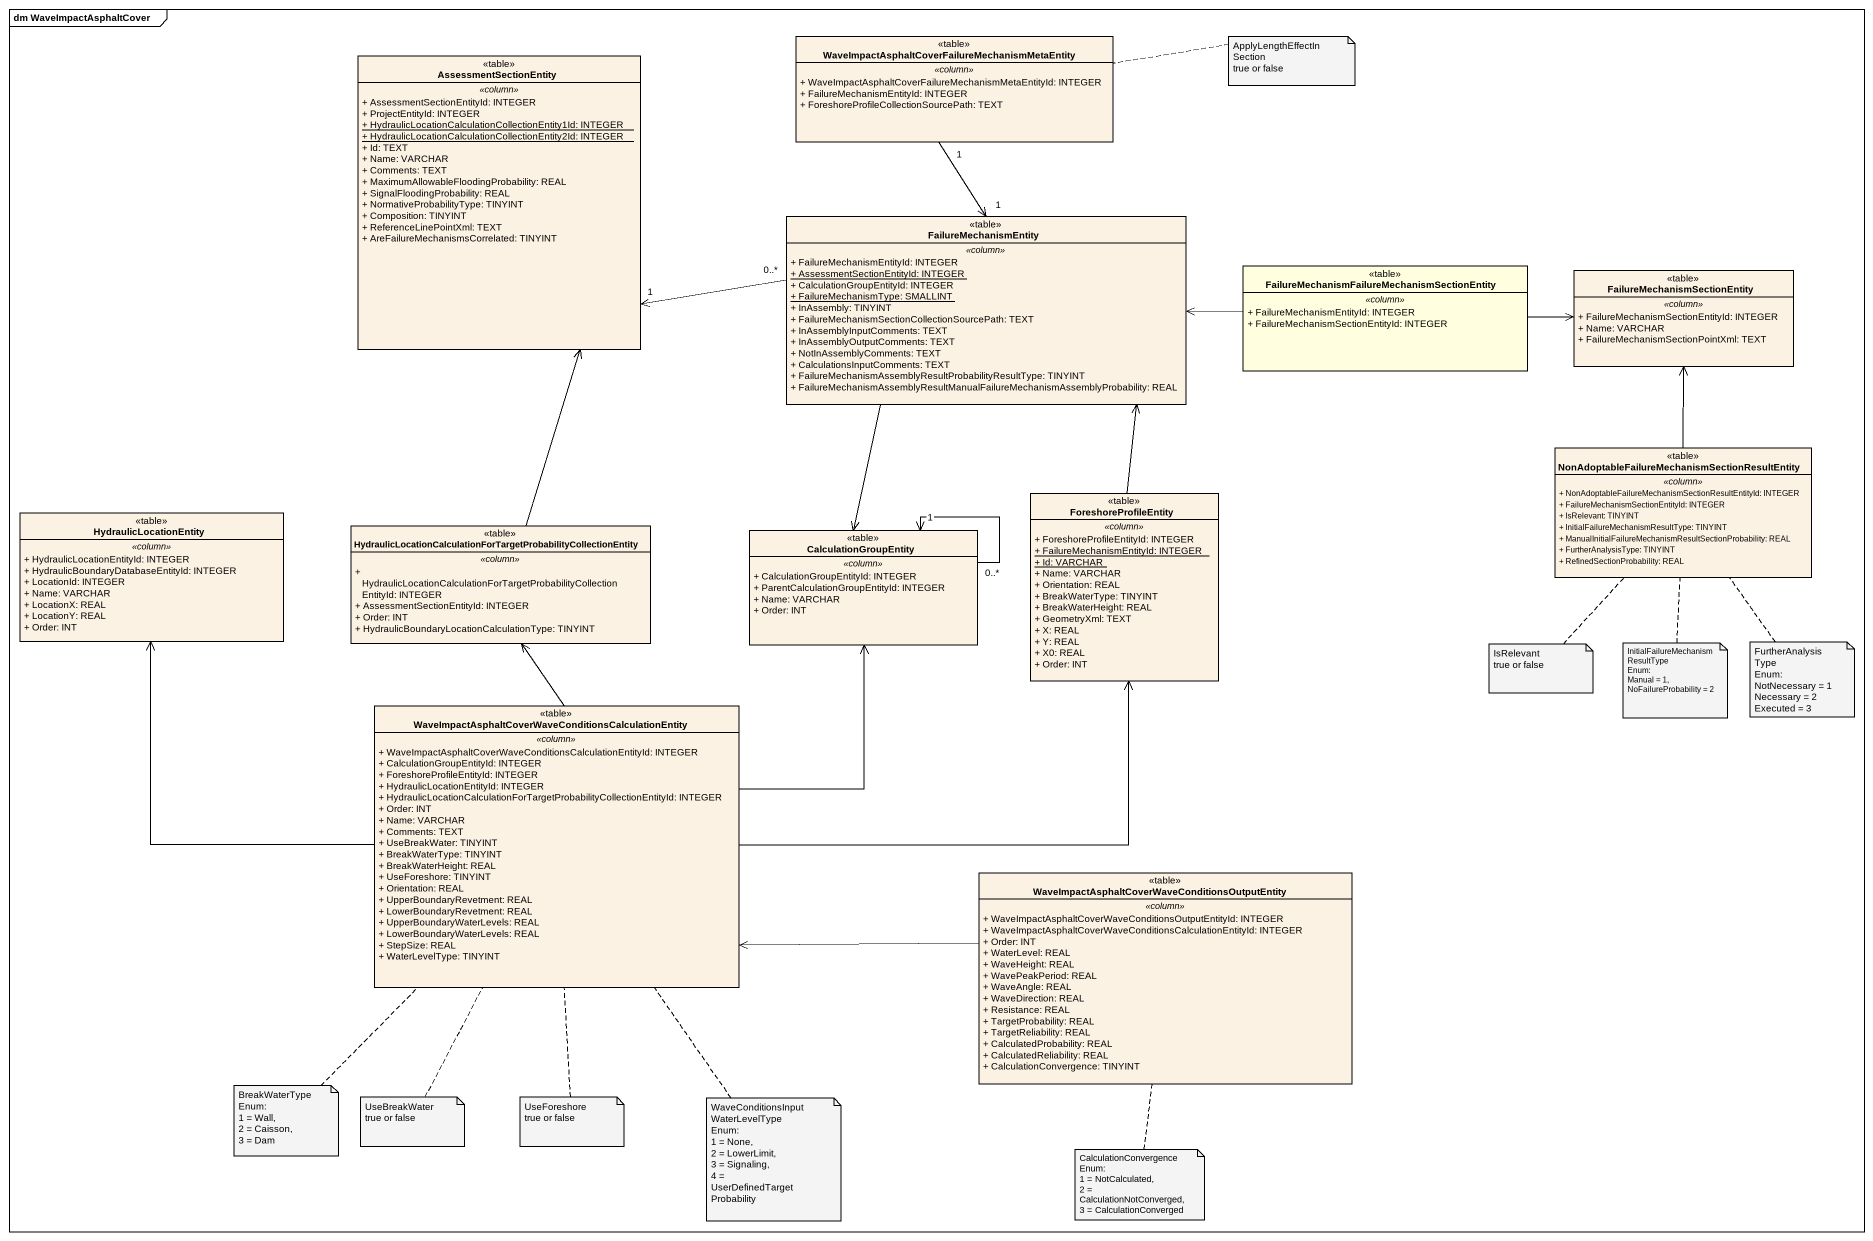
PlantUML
@startuml
mainframe dm WaveImpactAsphaltCover
hide circle
hide empty members
skinparam classAttributeIconSize 0
class AssessmentSectionEntity <<table>> #FCF2E3 {
  .. <<column>> ..
  + AssessmentSectionEntityId: INTEGER
  + ProjectEntityId: INTEGER
  {static} + HydraulicLocationCalculationCollectionEntity1Id: INTEGER
  {static} + HydraulicLocationCalculationCollectionEntity2Id: INTEGER
  + Id: TEXT
  + Name: VARCHAR
  + Comments: TEXT
  + MaximumAllowableFloodingProbability: REAL
  + SignalFloodingProbability: REAL
  + NormativeProbabilityType: TINYINT
  + Composition: TINYINT
  + ReferenceLinePointXml: TEXT
  + AreFailureMechanismsCorrelated: TINYINT
}
class "WaveImpactAsphaltCoverFailureMechanismMetaEntity" as WaveImpactAsphaltCoverFailur <<table>> #FCF2E3 {
  .. <<column>> ..
  + WaveImpactAsphaltCoverFailureMechanismMetaEntityId: INTEGER
  + FailureMechanismEntityId: INTEGER
  + ForeshoreProfileCollectionSourcePath: TEXT
}
class FailureMechanismEntity <<table>> #FCF2E3 {
  .. <<column>> ..
  + FailureMechanismEntityId: INTEGER
  {static} + AssessmentSectionEntityId: INTEGER
  + CalculationGroupEntityId: INTEGER
  {static} + FailureMechanismType: SMALLINT
  + InAssembly: TINYINT
  + FailureMechanismSectionCollectionSourcePath: TEXT
  + InAssemblyInputComments: TEXT
  + InAssemblyOutputComments: TEXT
  + NotInAssemblyComments: TEXT
  + CalculationsInputComments: TEXT
  + FailureMechanismAssemblyResultProbabilityResultType: TINYINT
  + FailureMechanismAssemblyResultManualFailureMechanismAssemblyProbability: REAL
}
class "FailureMechanismFailureMechanismSectionEntity" as FailureMechanismFailureMecha <<table>> #FFFFE0 {
  .. <<column>> ..
  + FailureMechanismEntityId: INTEGER
  + FailureMechanismSectionEntityId: INTEGER
}
class "FailureMechanismSectionEntity" as FailureMechanismSectionEntit <<table>> #FCF2E3 {
  .. <<column>> ..
  + FailureMechanismSectionEntityId: INTEGER
  + Name: VARCHAR
  + FailureMechanismSectionPointXml: TEXT
}
class "NonAdoptableFailureMechanismSectionResultEntity" as NonAdoptableFailureMechanism <<table>> #FCF2E3 {
  .. <<column>> ..
  + NonAdoptableFailureMechanismSectionResultEntityId: INTEGER
  + FailureMechanismSectionEntityId: INTEGER
  + IsRelevant: TINYINT
  + InitialFailureMechanismResultType: TINYINT
  + ManualInitialFailureMechanismResultSectionProbability: REAL
  + FurtherAnalysisType: TINYINT
  + RefinedSectionProbability: REAL
}
class HydraulicLocationEntity <<table>> #FCF2E3 {
  .. <<column>> ..
  + HydraulicLocationEntityId: INTEGER
  + HydraulicBoundaryDatabaseEntityId: INTEGER
  + LocationId: INTEGER
  + Name: VARCHAR
  + LocationX: REAL
  + LocationY: REAL
  + Order: INT
}
class ForeshoreProfileEntity <<table>> #FCF2E3 {
  .. <<column>> ..
  + ForeshoreProfileEntityId: INTEGER
  {static} + FailureMechanismEntityId: INTEGER
  {static} + Id: VARCHAR
  + Name: VARCHAR
  + Orientation: REAL
  + BreakWaterType: TINYINT
  + BreakWaterHeight: REAL
  + GeometryXml: TEXT
  + X: REAL
  + Y: REAL
  + X0: REAL
  + Order: INT
}
class "HydraulicLocationCalculationForTargetProbabilityCollectionEntity" as HydraulicLocationCalculation <<table>> #FCF2E3 {
  .. <<column>> ..
  + HydraulicLocationCalculationForTargetProbabilityCollectionEntityId: INTEGER
  + AssessmentSectionEntityId: INTEGER
  + Order: INT
  + HydraulicBoundaryLocationCalculationType: TINYINT
}
class CalculationGroupEntity <<table>> #FCF2E3 {
  .. <<column>> ..
  + CalculationGroupEntityId: INTEGER
  + ParentCalculationGroupEntityId: INTEGER
  + Name: VARCHAR
  + Order: INT
}
class "WaveImpactAsphaltCoverWaveConditionsCalculationEntity" as WaveImpactAsphaltCoverWaveCo <<table>> #FCF2E3 {
  .. <<column>> ..
  + WaveImpactAsphaltCoverWaveConditionsCalculationEntityId: INTEGER
  + CalculationGroupEntityId: INTEGER
  + ForeshoreProfileEntityId: INTEGER
  + HydraulicLocationEntityId: INTEGER
  + HydraulicLocationCalculationForTargetProbabilityCollectionEntityId: INTEGER
  + Order: INT
  + Name: VARCHAR
  + Comments: TEXT
  + UseBreakWater: TINYINT
  + BreakWaterType: TINYINT
  + BreakWaterHeight: REAL
  + UseForeshore: TINYINT
  + Orientation: REAL
  + UpperBoundaryRevetment: REAL
  + LowerBoundaryRevetment: REAL
  + UpperBoundaryWaterLevels: REAL
  + LowerBoundaryWaterLevels: REAL
  + StepSize: REAL
  + WaterLevelType: TINYINT
}
class "WaveImpactAsphaltCoverWaveConditionsOutputEntity" as WaveImpactAsphaltCoverWaveCo_2 <<table>> #FCF2E3 {
  .. <<column>> ..
  + WaveImpactAsphaltCoverWaveConditionsOutputEntityId: INTEGER
  + WaveImpactAsphaltCoverWaveConditionsCalculationEntityId: INTEGER
  + Order: INT
  + WaterLevel: REAL
  + WaveHeight: REAL
  + WavePeakPeriod: REAL
  + WaveAngle: REAL
  + WaveDirection: REAL
  + Resistance: REAL
  + TargetProbability: REAL
  + TargetReliability: REAL
  + CalculatedProbability: REAL
  + CalculatedReliability: REAL
  + CalculationConvergence: TINYINT
}
WaveImpactAsphaltCoverFailur "1" --> "1" FailureMechanismEntity
FailureMechanismEntity "0..*" -left-> "1" AssessmentSectionEntity
FailureMechanismEntity --> CalculationGroupEntity
FailureMechanismFailureMecha -left-> FailureMechanismEntity
FailureMechanismFailureMecha -right-> FailureMechanismSectionEntit
NonAdoptableFailureMechanism -up-> FailureMechanismSectionEntit
ForeshoreProfileEntity -up-> FailureMechanismEntity
HydraulicLocationCalculation -up-> AssessmentSectionEntity
CalculationGroupEntity "0..*" --> "1" CalculationGroupEntity
WaveImpactAsphaltCoverWaveCo -up-> HydraulicLocationEntity
WaveImpactAsphaltCoverWaveCo -right-> ForeshoreProfileEntity
WaveImpactAsphaltCoverWaveCo -up-> HydraulicLocationCalculation
WaveImpactAsphaltCoverWaveCo -up-> CalculationGroupEntity
WaveImpactAsphaltCoverWaveCo_2 -left-> WaveImpactAsphaltCoverWaveCo
note right of WaveImpactAsphaltCoverFailur
  ApplyLengthEffectInSection
  true or false
end note
note bottom of NonAdoptableFailureMechanism
  IsRelevant
  true or false
end note
note bottom of NonAdoptableFailureMechanism
  InitialFailureMechanismResultType
  Enum:
  Manual = 1,
  NoFailureProbability = 2
end note
note bottom of NonAdoptableFailureMechanism
  FurtherAnalysisType
  Enum:
  NotNecessary = 1
  Necessary = 2
  Executed = 3
end note
note bottom of WaveImpactAsphaltCoverWaveCo
  BreakWaterType
  Enum:
  1 = Wall,
  2 = Caisson,
  3 = Dam
end note
note bottom of WaveImpactAsphaltCoverWaveCo
  UseBreakWater
  true or false
end note
note bottom of WaveImpactAsphaltCoverWaveCo
  UseForeshore
  true or false
end note
note bottom of WaveImpactAsphaltCoverWaveCo
  WaveConditionsInputWaterLevelType
  Enum:
  1 = None,
  2 = LowerLimit,
  3 = Signaling,
  4 = UserDefinedTargetProbability
end note
note bottom of WaveImpactAsphaltCoverWaveCo_2
  CalculationConvergence
  Enum:
  1 = NotCalculated,
  2 = CalculationNotConverged,
  3 = CalculationConverged
end note
@enduml
